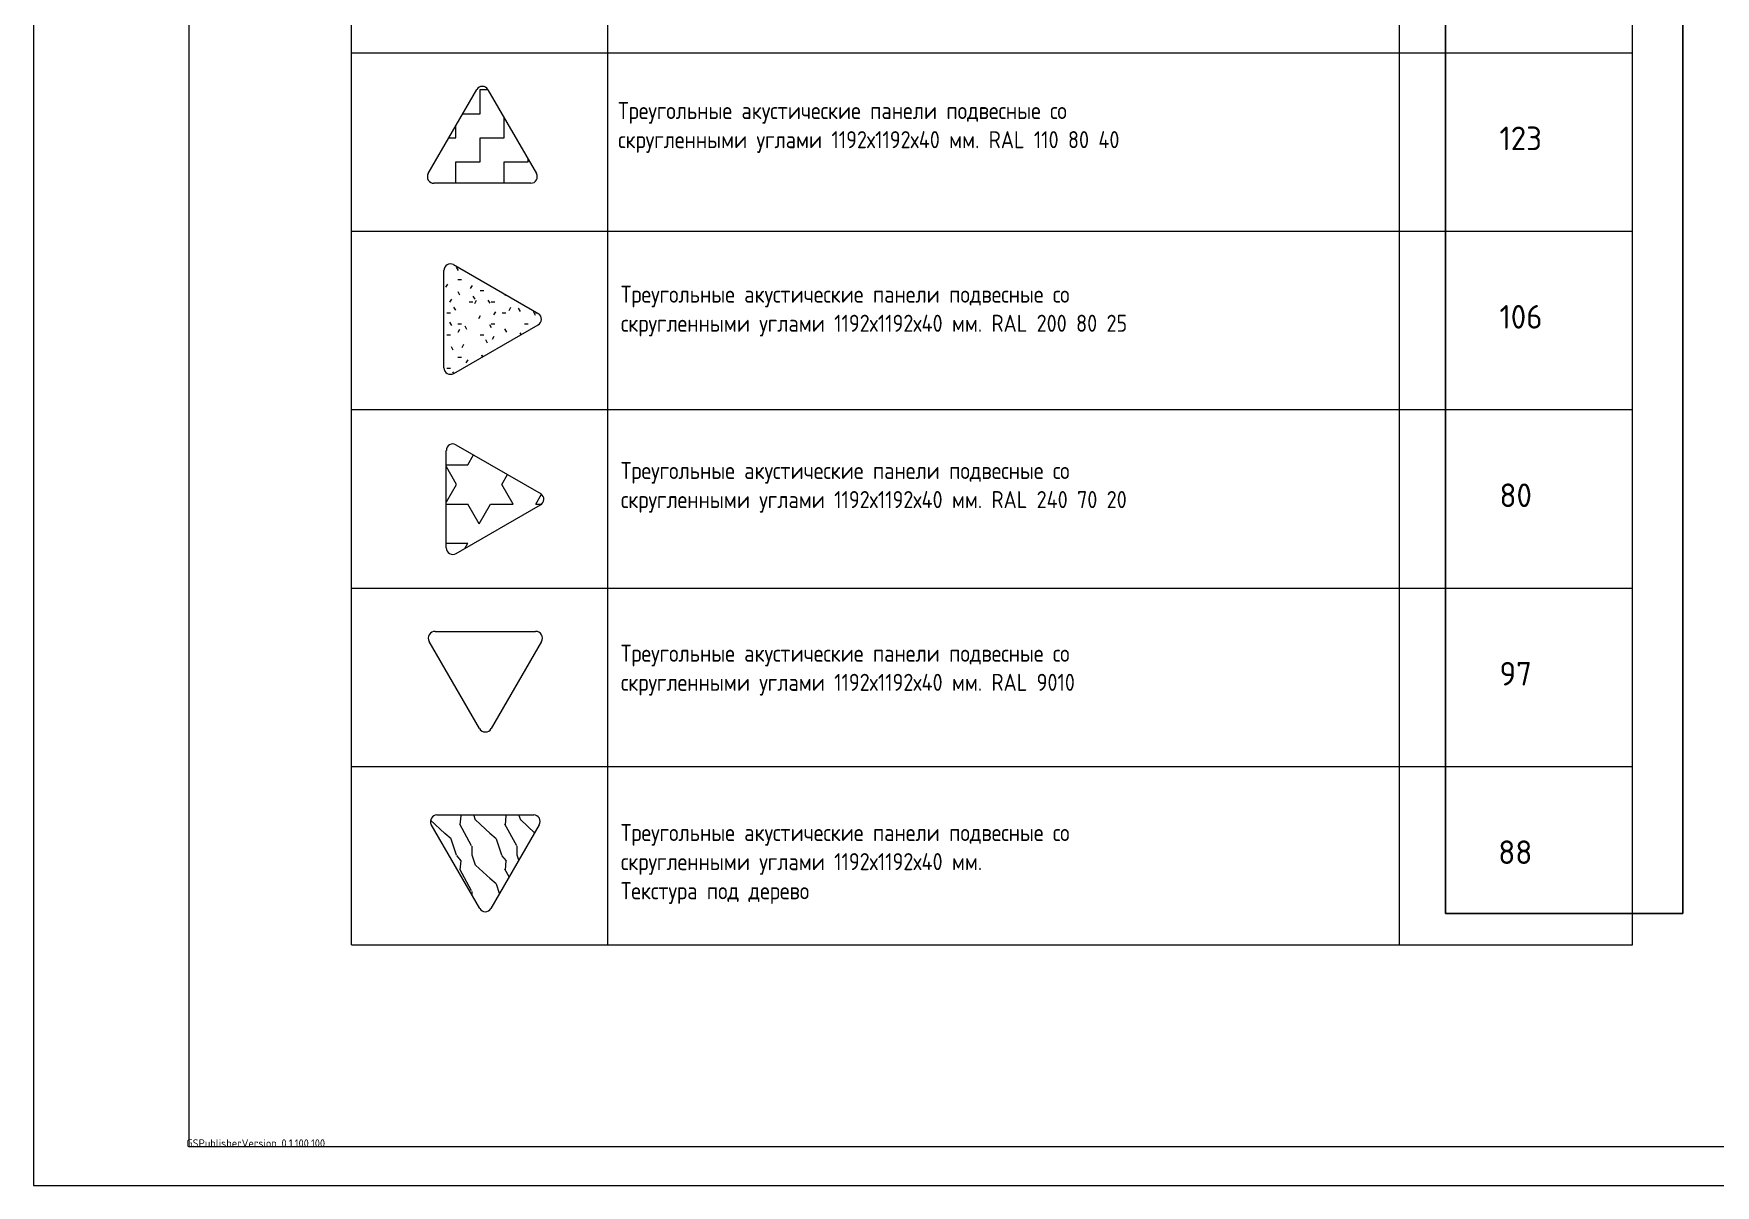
# Model space of a CAD drawing. Header units: millimetres. Extents: x -13069 to 207500, y -71366 to 56785.
# Drawn here: x 7909 to 29574, y -71366 to -56522 of the extents above; entities that cross this region are included whole.
import ezdxf

# ---------------------------------------------------------------- set-up
doc = ezdxf.new("R2010")
doc.units = ezdxf.units.MM
for name, color, linetype, lineweight in [('Аннотация', 7, 'Continuous', 18), ('Потолки', 7, 'Continuous', 9), ('Потолки штриховка', 7, 'Continuous', 9)]:
    doc.layers.add(name, color=color, linetype=linetype, lineweight=lineweight)
doc.layers.add('вспомогательные невид.', color=140, linetype='Continuous', plot=False)
doc.styles.add('GOST Common_4', font='GOST_Common.ttf', dxfattribs={"width": 0.9, "height": 125})

msp = doc.modelspace()

# ---------------------------------------------------------------- hatches: boundary and pattern name
at = {"layer": 'Потолки штриховка', "lineweight": 18}
h = msp.add_hatch(dxfattribs=at)
h.set_pattern_fill('FP_84', color=256, scale=1.398661, style=0, pattern_type=2)
h.set_pattern_definition([(0, (-57525.56, -88017.7), (310.8524, 310.8524), [310.8524, -310.8524]), (90, (-57214.7, -88017.7), (-310.8524, 310.8524), [310.8524, -310.8524])])
h.paths.add_polyline_path([(13065.506, -58450.315), (14313.161, -58450.058), (14334.845, -58447.218), (14355.066, -58438.891), (14372.462, -58425.638), (14386.551, -58406.71), (14394.711, -58385.631), (14397.371, -58366.54), (14394.352, -58343.943), (14386.551, -58324.544), (13761.862, -57243.708), (13750.879, -57228.643), (13735.044, -57215.439), (13718.554, -57207), (13699.526, -57202.361), (13679.503, -57202.361), (13660.867, -57206.699), (13643.341, -57215.439), (13627.841, -57228.643), (13616.177, -57244.468), (12991.808, -58326.288), (12983.998, -58346.474), (12981.611, -58367.985), (12984.806, -58389.392), (12993.37, -58409.269), (13006.734, -58426.294), (13024.008, -58439.335), (13044.043, -58447.523)])
h = msp.add_hatch(dxfattribs=at)
h.set_pattern_fill('FP_85', color=256, scale=1.405995, style=0, pattern_type=2)
h.set_pattern_definition([(0, (-52621.38, -91690.06), (571.3965, 142.84913), [47.1402, -381.4072, 47.1402, -381.4072, -2285.586]), (0, (-52621.38, -91690.06), (571.3965, 142.84913), [-857.0948, 47.1402, -809.9545, 47.1402, -381.4072, -999.9439]), (0, (-52621.38, -91690.06), (571.3965, 142.84913), [-2142.7369, 47.1402, -238.558, 47.1402, -667.1054]), (120, (-52407.1, -91618.63), (-409.40922, 423.41932), [47.1402, -381.4072, 47.1402, -381.4072, -2285.586]), (120, (-52407.1, -91618.63), (-409.40922, 423.41932), [-857.0948, 47.1402, -809.9545, 47.1402, -381.4072, -999.9439]), (120, (-52407.1, -91618.63), (-409.40922, 423.41932), [-2142.7369, 47.1402, -238.558, 47.1402, -667.1054]), (240, (-52335.68, -91332.93), (-161.98728, -566.26845), [47.1402, -381.4072, 47.1402, -381.4072, -2285.586]), (240, (-52335.68, -91332.93), (-161.98728, -566.26845), [-857.0948, 47.1402, -809.9545, 47.1402, -381.4072, -999.9439]), (240, (-52335.68, -91332.93), (-161.98728, -566.26845), [-2142.7369, 47.1402, -238.558, 47.1402, -667.1054])])
h.paths.add_polyline_path([(13279.721, -60912.725), (13301.63, -60909.844), (13322.047, -60901.391), (14416.259, -60268.802), (14425.851, -60261.379), (14438.671, -60245.045), (14447.113, -60226.074), (14450.665, -60205.616), (14449.112, -60184.91), (14442.548, -60165.211), (14431.372, -60147.712), (14416.259, -60133.472), (13318.048, -59498.925), (13297.821, -59491.603), (13276.399, -59489.637), (13255.177, -59493.153), (13235.534, -59501.924), (13218.749, -59515.378), (13205.913, -59532.641), (13197.862, -59552.589), (13195.119, -59573.925), (13196.568, -60839.391), (13197.961, -60849.979), (13206.417, -60870.395), (13219.868, -60887.927), (13237.424, -60901.391), (13257.855, -60909.844)])
h = msp.add_hatch(dxfattribs=at)
h.set_pattern_fill('STARS', color=256, scale=92.151264, style=0)
h.set_pattern_definition([(0, (57681.3, -70693.2), (0, 506.764), [292.58, -292.58]), (60, (57681.3, -70693.2), (-438.8704, 253.382), [292.58, -292.58]), (120, (57827.6, -70439.8), (-438.8704, -253.382), [292.58, -292.58])])
h.paths.add_polyline_path([(13310.317, -63233.632), (13332.226, -63230.751), (13352.643, -63222.298), (14446.855, -62589.709), (14456.447, -62582.286), (14469.267, -62565.952), (14477.708, -62546.981), (14481.26, -62526.523), (14479.707, -62505.817), (14473.144, -62486.118), (14461.967, -62468.618), (14446.855, -62454.379), (13348.644, -61819.831), (13328.416, -61812.51), (13306.995, -61810.544), (13285.772, -61814.06), (13266.13, -61822.83), (13249.345, -61836.285), (13236.509, -61853.547), (13228.458, -61873.495), (13225.714, -61894.832), (13227.163, -63160.298), (13228.557, -63170.886), (13237.013, -63191.302), (13250.464, -63208.833), (13268.02, -63222.298), (13288.451, -63230.751)])
h = msp.add_hatch(dxfattribs=at)
h.set_pattern_fill('FP_101', color=256, scale=1.396525, style=0, pattern_type=2)
h.set_pattern_definition([(108.435, (-60514.5, -97361.4), (-581.6538, 1163.30457), [220.722, -1618.6254]), (139.399, (-60584.3, -97152.01), (-3489.930514, 2908.24459), [107.2517, -5255.3228]), (136.848, (-60084.08, -97082.212), (-8724.845342, 8143.077495), [255.1325, -12501.5063]), (109.983, (-60270.21, -96907.717), (-1744.949348, 4653.224574), [136.161, -6671.9087]), (90, (-60316.74, -97361.4), (-581.6526, 581.6526), [116.3305, -465.322]), (118.443, (-60316.741, -97245.075), (4071.578227, -7561.478738), [317.521, -15558.502]), (84.289, (-60467.97, -96965.88), (-581.689337, -5234.869097), [116.9115, -5728.626]), (129.806, (-60456.34, -96849.55), (2326.631674, -2908.2442), [90.8565, -4451.9956])])
h.paths.add_polyline_path([(13727.935, -67839.578), (13749.175, -67836.837), (13769.026, -67828.801), (13786.192, -67815.996), (13799.551, -67799.258), (14423.197, -66718.304), (14431.131, -66700.476), (14434.714, -66681.294), (14433.75, -66661.804), (14428.291, -66643.069), (14418.635, -66626.111), (14405.309, -66611.855), (14389.041, -66601.079), (14370.716, -66594.371), (14351.335, -66592.096), (13104.913, -66592.509), (13083.488, -66595.294), (13063.487, -66603.465), (13046.241, -66616.479), (13031.288, -66637.196), (13024.337, -66653.308), (13021.137, -66674.675), (13023.506, -66696.15), (13032.579, -66718.542), (13656.303, -67799.287), (13669.669, -67816.02), (13686.84, -67828.818), (13706.694, -67836.846), (13724.841, -67839.18)])

# ---------------------------------------------------------------- linework, layer by layer
at = {"color": 7, "lineweight": 0}
for points in [[(7909.232, -41666.368), (7909.232, -71366.372)], [(9909.232, -42165.908), (9909.232, -70866.352)], [(12004.815, -56768.081), (12004.815, -54468.077)], [(15304.82, -56768.081), (15304.82, -54468.077)], [(25504.836, -56768.081), (25504.836, -54468.077)], [(28504.841, -56768.081), (28504.841, -54468.077)], [(12004.815, -56768.081), (15304.82, -56768.081)], [(12004.815, -59068.084), (12004.815, -56768.081)], [(15304.82, -56768.081), (25504.836, -56768.081)], [(15304.82, -59068.084), (15304.82, -56768.081)], [(25504.836, -56768.081), (28504.841, -56768.081)], [(25504.836, -59068.084), (25504.836, -56768.081)], [(28504.841, -59068.084), (28504.841, -56768.081)], [(12004.815, -59068.084), (15304.82, -59068.084)], [(12004.815, -61368.088), (12004.815, -59068.084)], [(15304.82, -59068.084), (25504.836, -59068.084)], [(15304.82, -61368.088), (15304.82, -59068.084)], [(25504.836, -59068.084), (28504.841, -59068.084)], [(25504.836, -61368.088), (25504.836, -59068.084)], [(28504.841, -61368.088), (28504.841, -59068.084)], [(12004.815, -61368.088), (15304.82, -61368.088)], [(12004.815, -63668.091), (12004.815, -61368.088)], [(15304.82, -61368.088), (25504.836, -61368.088)], [(15304.82, -63668.091), (15304.82, -61368.088)], [(25504.836, -61368.088), (28504.841, -61368.088)], [(25504.836, -63668.091), (25504.836, -61368.088)], [(28504.841, -63668.091), (28504.841, -61368.088)], [(12004.815, -63668.091), (15304.82, -63668.091)], [(12004.815, -65968.095), (12004.815, -63668.091)], [(15304.82, -63668.091), (25504.836, -63668.091)], [(15304.82, -65968.095), (15304.82, -63668.091)], [(25504.836, -63668.091), (28504.841, -63668.091)], [(25504.836, -65968.095), (25504.836, -63668.091)], [(28504.841, -65968.095), (28504.841, -63668.091)], [(12004.815, -65968.095), (15304.82, -65968.095)], [(12004.815, -68268.098), (12004.815, -65968.095)], [(15304.82, -65968.095), (25504.836, -65968.095)], [(15304.82, -68268.098), (15304.82, -65968.095)], [(25504.836, -65968.095), (28504.841, -65968.095)], [(25504.836, -68268.098), (25504.836, -65968.095)], [(28504.841, -68268.098), (28504.841, -65968.095)], [(12004.815, -68268.098), (15304.82, -68268.098)], [(15304.82, -68268.098), (25504.836, -68268.098)], [(25504.836, -68268.098), (28504.841, -68268.098)], [(9908.232, -70866.372), (49409.293, -70866.372)], [(7909.232, -71366.372), (49909.273, -71366.372)]]:
    msp.add_lwpolyline(points, dxfattribs=at)
at = {"layer": 'вспомогательные невид.'}
msp.add_lwpolyline([(26099.114, -45805.16), (29153.667, -45805.16), (29153.667, -67862.185), (26099.114, -67862.185)], close=True, dxfattribs=at)
at = {"layer": 'Потолки'}
for p, q in [((12991.808, -58326.288), (13616.596, -57243.696)), ((13762.417, -57244.468), (14386.551, -58324.544)), ((14313.161, -58450.058), (13065.506, -58450.315)), ((13195.077, -60828.071), (13195.077, -59573.925)), ((13318.048, -59498.925), (14416.259, -60133.472)), ((13322.156, -60901.58), (14409.43, -60274.087)), ((13225.673, -63148.977), (13225.673, -61894.832)), ((13348.644, -61819.831), (14446.855, -62454.379)), ((13352.752, -63222.487), (14440.026, -62594.994)), ((13080.852, -64226.401), (14375.747, -64226.401)), ((13653.587, -65480.045), (13004.562, -64355.462)), ((14452.038, -64355.462), (13803.013, -65480.045)), ((13656.303, -67799.287), (13031.288, -66716.305)), ((13104.913, -66592.509), (14351.335, -66592.096)), ((14423.197, -66718.304), (13799.551, -67799.258))]:
    msp.add_line(p, q, dxfattribs=at)
for centre, radius, start, end in [((13689.299, -57285.655), 83.92, 29.3926966, 150.0096868), ((13065.505, -58366.406), 83.909, 151.4381275, 270.0005152), ((14313.161, -58365.845), 84.213, 269.9999992, 29.3691767), ((13279.462, -59573.925), 84.344, 62.7754028, 180), ((14366.404, -60201.524), 84.36, 300.6658483, 53.7733709), ((13279.732, -60828.071), 84.655, 180, 299.9903132), ((13310.058, -61894.832), 84.344, 62.7754028, 180), ((14397, -62522.431), 84.36, 300.6658483, 53.7733709), ((13310.328, -63148.977), 84.655, 180, 299.9903132), ((13080.852, -64313.48), 87.079, 90, 208.8241462), ((14375.747, -64313.48), 87.079, 331.1758538, 90), ((13728.3, -65435.316), 87.079, 210.9078355, 329.0921645), ((13104.913, -66676.3), 83.791, 90, 208.5177981), ((14351.351, -66675.649), 83.554, 329.3025499, 90.0108805), ((13727.918, -67755.787), 83.791, 211.274907, 328.7480646)]:
    msp.add_arc(centre, radius, start, end, dxfattribs=at)

# ---------------------------------------------------------------- texts
at = {"color": 7, "char_height": 304.0382, "attachment_point": 1}
for s, insert in [('{\\fGOSTCommon|b0|i0|c204|p0;123}', (26792.737, -57719.956)), ('{\\fGOSTCommon|b0|i0|c204|p0;106}', (26792.737, -60019.967)), ('{\\fGOSTCommon|b0|i0|c0|p0;8\\fGOSTCommon|b0|i0|c204|p0;0}', (26792.737, -62319.976)), ('{\\fGOSTCommon|b0|i0|c204|p0;97}', (26792.737, -64619.987)), ('{\\fGOSTCommon|b0|i0|c204|p0;88}', (26777.602, -66919.961))]:
    msp.add_mtext(s, dxfattribs=dict(at, insert=insert))
at = {"color": 7, "true_color": 0xffffff, "insert": (9876.865, -70773.203), "char_height": 101.2954, "attachment_point": 1}
msp.add_mtext('{\\fGOSTCommon|b0|i0|c0;GSPublisherVersion 0.1.100.100}', dxfattribs=at)
at = {"layer": 'Аннотация', "lineweight": 9, "char_height": 220, "width": 8410.46592, "attachment_point": 1, "line_spacing_factor": 1.022766, "style": 'GOST Common_4'}
for s, insert in [('Треугольные акустические панели подвесные со \\Pскругленными углами 1192х1192х40 мм. RAL 110 80 40', (15439.161, -57403.706)), ('Треугольные акустические панели подвесные со \\Pскругленными углами 1192х1192х40 мм. RAL 200 80 25', (15474.676, -59770.178)), ('Треугольные акустические панели подвесные со \\Pскругленными углами 1192х1192х40 мм. RAL 240 70 20', (15474.676, -62042.532)), ('Треугольные акустические панели подвесные со \\Pскругленными углами 1192х1192х40 мм. RAL 9010', (15474.676, -64397.832)), ('Треугольные акустические панели подвесные со \\Pскругленными углами 1192х1192х40 мм. \\PТекстура под дерево', (15474.676, -66708.855))]:
    msp.add_mtext(s, dxfattribs=dict(at, insert=insert))

doc.saveas('drawing.dxf')
